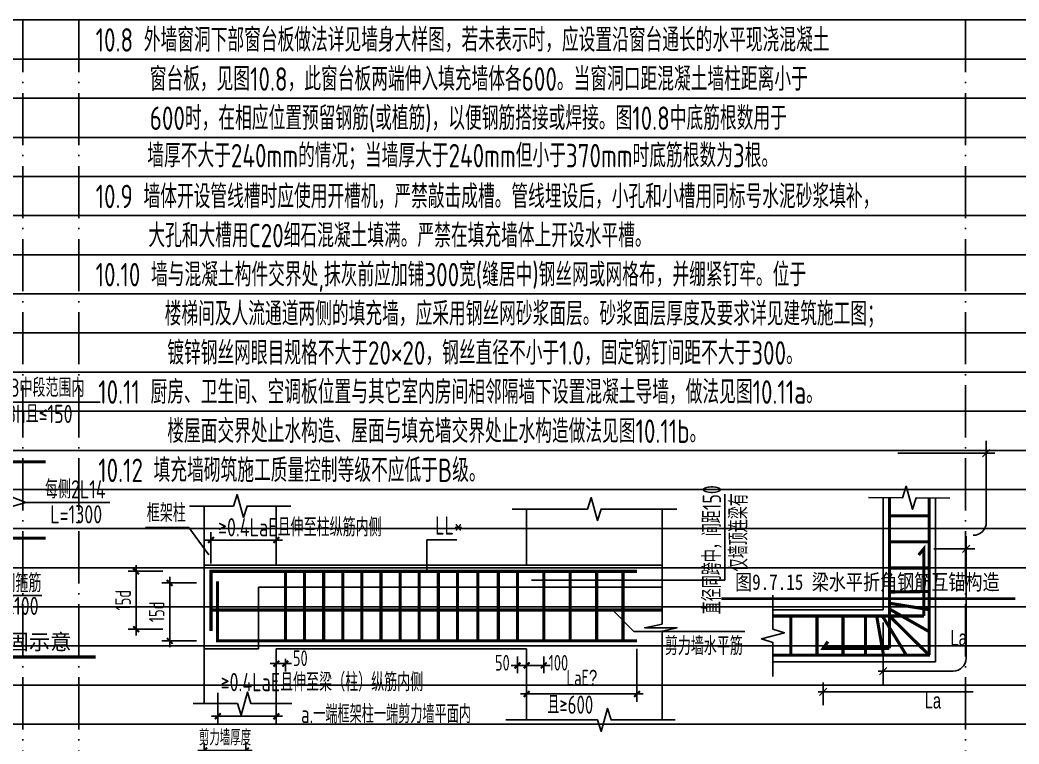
# Model space of a CAD drawing. Extents: x -1712635 to -854203, y -534641 to -21985.
# Drawn here: x -1557435 to -1538280, y -79272 to -65393 of the extents above; entities that cross this region are included whole.
import ezdxf
from ezdxf.enums import TextEntityAlignment as Align

# ---------------------------------------------------------------- set-up
doc = ezdxf.new("R2010")
doc.units = 0
doc.header["$LTSCALE"] = 1000
doc.linetypes.add('D1', pattern=[14, 10, -2, 0, -2])
doc.layers.get('0').update_dxf_attribs({"linetype": 'CONTINUOUS'})
doc.layers.get('Defpoints').update_dxf_attribs({"linetype": 'CONTINUOUS'})
doc.layers.add('S-1-TEXT', color=7, linetype='CONTINUOUS', lineweight=18)
for name, color, linetype in [('S-DETL-DIM', 151, 'CONTINUOUS'), ('S-DETL-LINE1', 2, 'CONTINUOUS'), ('S-DETL-RBAR', 1, 'CONTINUOUS'), ('S-DETL-TEXT', 7, 'CONTINUOUS')]:
    doc.layers.add(name, color=color, linetype=linetype)
doc.styles.add('TS', font='tssdeng.shx', dxfattribs={"width": 0.7, "bigfont": 'tssdchn.shx'})
doc.styles.add('现代都市院', font='ds-rss.shx', dxfattribs={"width": 0.7, "bigfont": 'ds-hzs.shx'})
doc.styles.add('黑体', font='simhei.ttf')
doc.dimstyles.new('DIM25', dxfattribs={"dimtxt": 300, "dimasz": 0.8, "dimexe": 150, "dimexo": 150, "dimgap": 100, "dimtad": 1, "dimdec": 0, "dimlfac": 0.25, "dimrnd": 1, "dimzin": 0, "dimdsep": 46, "dimtxsty": 'TS', "dimblk": '_DIMX', "dimcen": 0, "dimclrd": 256, "dimclre": 256, "dimclrt": 43, "dimadec": 1, "dimazin": 0, "dimtfac": 1, "dimtdec": 0, "dimtix": 1, "dimtmove": 2, "dimatfit": 3, "dimldrblk": 'ARCHTICK', "dimfxl": 0, "dimtolj": 1, "dimtzin": 1, "dimarcsym": 0})

# ---------------------------------------------------------------- blocks, each defined once
blk = doc.blocks.new('_DIMX')
blk.add_line((-150, 0), (150, 0))
at = {"const_width": 50}
blk.add_lwpolyline([(-70, -70), (70, 70)], dxfattribs=at)
blk = doc.blocks.new('*D1617')
at = {"layer": 'Defpoints', "color": 0}
for p in [(-1553903.240006485, -79398.57727575814), (-1553903.240006485, -79922.79774928605), (-1553103.240006485, -79922.79774928605)]:
    blk.add_point(p, dxfattribs=at)
at = {"layer": 'S-DETL-DIM', "lineweight": -2}
for p, q in [((-1553903.240006485, -79772.79774928605), (-1553903.240006485, -79248.57727575814)), ((-1553103.240006485, -79772.79774928605), (-1553103.240006485, -79248.57727575814)), ((-1553904.040006486, -79398.57727575814), (-1553904.840006486, -79398.57727575814)), ((-1553103.240006485, -79398.57727575814), (-1553903.240006485, -79398.57727575814)), ((-1553102.440006485, -79398.57727575814), (-1553101.640006485, -79398.57727575814))]:
    blk.add_line(p, q, dxfattribs=at)
at = {"layer": 'S-DETL-DIM', "lineweight": -2, "xscale": 0.8, "yscale": 0.8, "zscale": 0.8}
blk.add_blockref('_DIMX', (-1553903.240006485, -79398.57727575814), dxfattribs=at)
at = {"layer": 'S-DETL-DIM', "lineweight": -2, "xscale": 0.8, "yscale": 0.8, "zscale": 0.8, "rotation": 180}
blk.add_blockref('_DIMX', (-1553103.240006485, -79398.57727575814), dxfattribs=at)
at = {"layer": 'S-DETL-DIM', "color": 43, "insert": (-1553503.240006485, -79148.57727575814), "char_height": 300, "attachment_point": 5, "style": 'TS'}
blk.add_mtext('\\A1;剪力墙厚度', dxfattribs=at)
blk = doc.blocks.new('_ArchTick')
at = {"color": 0, "const_width": 0.35}
blk.add_lwpolyline([(-0.5, -0.5), (0.5, 0.5)], dxfattribs=at)
blk = doc.blocks.new('*D1618')
at = {"layer": 'Defpoints', "color": 0}
for p in [(-1554547.740006485, -75961.1725336751), (-1555208.332319716, -77071.04622444417), (-1554547.740006485, -77071.04622444417)]:
    blk.add_point(p, dxfattribs=at)
at = {"layer": 'S-DETL-DIM', "lineweight": -2}
for p, q in [((-1554697.740006485, -75961.1725336751), (-1555358.332319716, -75961.1725336751)), ((-1555208.332319716, -75961.9725336751), (-1555208.332319716, -77070.24622444417)), ((-1554697.740006485, -77071.04622444417), (-1555358.332319716, -77071.04622444417))]:
    blk.add_line(p, q, dxfattribs=at)
at = {"layer": 'S-DETL-DIM', "lineweight": -2, "xscale": 0.8, "yscale": 0.8, "zscale": 0.8}
for p, rotation in [((-1555208.332319716, -75961.1725336751), 90), ((-1555208.332319716, -77071.04622444417), 270)]:
    blk.add_blockref('_DIMX', p, dxfattribs=dict(at, rotation=rotation))
at = {"layer": 'S-DETL-DIM', "color": 43, "insert": (-1555458.332319716, -76516.10937905988), "char_height": 300, "attachment_point": 5, "rotation": 90, "style": 'TS'}
blk.add_mtext('\\A1;15d', dxfattribs=at)
blk = doc.blocks.new('*D1619')
at = {"layer": 'Defpoints', "color": 0}
for p in [(-1553903.240006485, -76184.7862435272), (-1554563.832319716, -77294.65993429627), (-1553903.240006485, -77294.65993429627)]:
    blk.add_point(p, dxfattribs=at)
at = {"layer": 'S-DETL-DIM', "lineweight": -2}
for p, q in [((-1554053.240006485, -76184.7862435272), (-1554713.832319716, -76184.7862435272)), ((-1554563.832319716, -76185.5862435272), (-1554563.832319716, -77293.85993429627)), ((-1554053.240006485, -77294.65993429627), (-1554713.832319716, -77294.65993429627))]:
    blk.add_line(p, q, dxfattribs=at)
at = {"layer": 'S-DETL-DIM', "lineweight": -2, "xscale": 0.8, "yscale": 0.8, "zscale": 0.8}
for p, rotation in [((-1554563.832319716, -76184.7862435272), 90), ((-1554563.832319716, -77294.65993429627), 270)]:
    blk.add_blockref('_DIMX', p, dxfattribs=dict(at, rotation=rotation))
at = {"layer": 'S-DETL-DIM', "color": 43, "insert": (-1554813.832319716, -76739.72308891198), "char_height": 300, "attachment_point": 5, "rotation": 90, "style": 'TS'}
blk.add_mtext('\\A1;15d', dxfattribs=at)
blk = doc.blocks.new('*D1620')
at = {"layer": 'Defpoints', "color": 0}
for p in [(-1552520.740006485, -77487.69306369871), (-1552345.740006485, -77487.69306369871), (-1552520.740006485, -77730.93958046287)]:
    blk.add_point(p, dxfattribs=at)
at = {"layer": 'S-DETL-DIM', "lineweight": -2}
for p, q in [((-1552521.540006486, -77730.93958046287), (-1552522.340006486, -77730.93958046287)), ((-1552520.740006485, -77637.69306369871), (-1552520.740006485, -77880.93958046287)), ((-1552345.740006485, -77730.93958046287), (-1552520.740006485, -77730.93958046287)), ((-1552345.740006485, -77637.69306369871), (-1552345.740006485, -77880.93958046287)), ((-1552344.940006485, -77730.93958046287), (-1552344.140006485, -77730.93958046287))]:
    blk.add_line(p, q, dxfattribs=at)
at = {"layer": 'S-DETL-DIM', "lineweight": -2, "xscale": 0.8, "yscale": 0.8, "zscale": 0.8}
blk.add_blockref('_DIMX', (-1552520.740006485, -77730.93958046287), dxfattribs=at)
at = {"layer": 'S-DETL-DIM', "lineweight": -2, "xscale": 0.8, "yscale": 0.8, "zscale": 0.8, "rotation": 180}
blk.add_blockref('_DIMX', (-1552345.740006485, -77730.93958046287), dxfattribs=at)
at = {"layer": 'S-DETL-DIM', "color": 43, "insert": (-1552059.832319716, -77626.47480700165), "char_height": 300, "attachment_point": 5, "style": 'TS'}
blk.add_mtext('\\A1;50', dxfattribs=at)
blk = doc.blocks.new('*D1621')
at = {"layer": 'Defpoints', "color": 0}
for p in [(-1547895.740006485, -77446.52744902577), (-1547720.740006485, -77446.52744902577), (-1547895.740006485, -77764.77396578994)]:
    blk.add_point(p, dxfattribs=at)
at = {"layer": 'S-DETL-DIM', "lineweight": -2}
for p, q in [((-1547896.540006486, -77764.77396578994), (-1547897.340006486, -77764.77396578994)), ((-1547895.740006485, -77596.52744902577), (-1547895.740006485, -77914.77396578994)), ((-1547720.740006485, -77764.77396578994), (-1547895.740006485, -77764.77396578994)), ((-1547720.740006485, -77596.52744902577), (-1547720.740006485, -77914.77396578994)), ((-1547719.940006485, -77764.77396578994), (-1547719.140006485, -77764.77396578994))]:
    blk.add_line(p, q, dxfattribs=at)
at = {"layer": 'S-DETL-DIM', "lineweight": -2, "xscale": 0.8, "yscale": 0.8, "zscale": 0.8}
blk.add_blockref('_DIMX', (-1547895.740006485, -77764.77396578994), dxfattribs=at)
at = {"layer": 'S-DETL-DIM', "lineweight": -2, "xscale": 0.8, "yscale": 0.8, "zscale": 0.8, "rotation": 180}
blk.add_blockref('_DIMX', (-1547720.740006485, -77764.77396578994), dxfattribs=at)
at = {"layer": 'S-DETL-DIM', "color": 43, "insert": (-1548186.332319716, -77714.77396578994), "char_height": 300, "attachment_point": 5, "style": 'TS'}
blk.add_mtext('\\A1;50', dxfattribs=at)
blk = doc.blocks.new('*D1622')
at = {"layer": 'Defpoints', "color": 0}
for p in [(-1547720.740006485, -77446.52744902577), (-1547391.332319716, -77446.52744902577), (-1547720.740006485, -77764.77396578994)]:
    blk.add_point(p, dxfattribs=at)
at = {"layer": 'S-DETL-DIM', "lineweight": -2}
for p, q in [((-1547720.740006485, -77596.52744902577), (-1547720.740006485, -77914.77396578994)), ((-1547392.132319716, -77764.77396578994), (-1547719.940006485, -77764.77396578994)), ((-1547391.332319716, -77596.52744902577), (-1547391.332319716, -77914.77396578994))]:
    blk.add_line(p, q, dxfattribs=at)
at = {"layer": 'S-DETL-DIM', "lineweight": -2, "xscale": 0.8, "yscale": 0.8, "zscale": 0.8, "rotation": 180}
blk.add_blockref('_DIMX', (-1547720.740006485, -77764.77396578994), dxfattribs=at)
at = {"layer": 'S-DETL-DIM', "lineweight": -2, "xscale": 0.8, "yscale": 0.8, "zscale": 0.8}
blk.add_blockref('_DIMX', (-1547391.332319716, -77764.77396578994), dxfattribs=at)
at = {"layer": 'S-DETL-DIM', "color": 43, "insert": (-1547111.832319716, -77714.77396578994), "char_height": 300, "attachment_point": 5, "style": 'TS'}
blk.add_mtext('\\A1;100', dxfattribs=at)
blk = doc.blocks.new('*D1623')
at = {"layer": 'Defpoints', "color": 0}
for p in [(-1545604.581166768, -77294.65993429627), (-1547720.740006485, -77995.02744902577), (-1547720.740006485, -78313.27396578994)]:
    blk.add_point(p, dxfattribs=at)
at = {"layer": 'S-DETL-DIM', "lineweight": -2}
for p, q in [((-1545604.581166768, -77444.65993429627), (-1545604.581166768, -78463.27396578994)), ((-1547720.740006485, -78145.02744902577), (-1547720.740006485, -78463.27396578994)), ((-1545605.381166768, -78313.27396578994), (-1547719.940006485, -78313.27396578994))]:
    blk.add_line(p, q, dxfattribs=at)
at = {"layer": 'S-DETL-DIM', "lineweight": -2, "xscale": 0.8, "yscale": 0.8, "zscale": 0.8, "rotation": 180}
blk.add_blockref('_DIMX', (-1547720.740006485, -78313.27396578994), dxfattribs=at)
at = {"layer": 'S-DETL-DIM', "lineweight": -2, "xscale": 0.8, "yscale": 0.8, "zscale": 0.8}
blk.add_blockref('_DIMX', (-1545604.581166768, -78313.27396578994), dxfattribs=at)
at = {"layer": 'S-DETL-DIM', "color": 43, "insert": (-1546661.107360896, -78000.83377528284), "char_height": 300, "attachment_point": 5, "style": 'TS'}
blk.add_mtext('\\A1;LaE{\\Fds-rss,ds-hzs|c0;\x8e}', dxfattribs=at)
blk = doc.blocks.new('*D1624')
at = {"layer": 'Defpoints', "color": 0}
for p in [(-1552520.740006485, -75361.30919232871), (-1552520.740006485, -75846.52744902577), (-1553772.240006485, -75961.1725336751)]:
    blk.add_point(p, dxfattribs=at)
at = {"layer": 'S-DETL-DIM', "lineweight": -2}
for p, q in [((-1553772.240006485, -75811.1725336751), (-1553772.240006485, -75211.30919232871)), ((-1552520.740006485, -75696.52744902577), (-1552520.740006485, -75211.30919232871)), ((-1553771.440006485, -75361.30919232871), (-1552521.540006486, -75361.30919232871))]:
    blk.add_line(p, q, dxfattribs=at)
at = {"layer": 'S-DETL-DIM', "lineweight": -2, "xscale": 0.8, "yscale": 0.8, "zscale": 0.8, "rotation": 180}
blk.add_blockref('_DIMX', (-1553772.240006485, -75361.30919232871), dxfattribs=at)
at = {"layer": 'S-DETL-DIM', "lineweight": -2, "xscale": 0.8, "yscale": 0.8, "zscale": 0.8}
blk.add_blockref('_DIMX', (-1552520.740006485, -75361.30919232871), dxfattribs=at)
blk = doc.blocks.new('*D1625')
at = {"layer": 'Defpoints', "color": 0}
for p in [(-1553641.443295681, -78140.63657032), (-1552520.740006485, -78255.28165496932), (-1552520.740006485, -78740.49991166638)]:
    blk.add_point(p, dxfattribs=at)
at = {"layer": 'S-DETL-DIM', "lineweight": -2}
for p, q in [((-1553641.443295681, -78290.63657032), (-1553641.443295681, -78890.49991166638)), ((-1552520.740006485, -78405.28165496932), (-1552520.740006485, -78890.49991166638)), ((-1553640.643295681, -78740.49991166638), (-1552521.540006486, -78740.49991166638))]:
    blk.add_line(p, q, dxfattribs=at)
at = {"layer": 'S-DETL-DIM', "lineweight": -2, "xscale": 0.8, "yscale": 0.8, "zscale": 0.8, "rotation": 180}
blk.add_blockref('_DIMX', (-1553641.443295681, -78740.49991166638), dxfattribs=at)
at = {"layer": 'S-DETL-DIM', "lineweight": -2, "xscale": 0.8, "yscale": 0.8, "zscale": 0.8}
blk.add_blockref('_DIMX', (-1552520.740006485, -78740.49991166638), dxfattribs=at)

msp = doc.modelspace()

# ---------------------------------------------------------------- linework, layer by layer
at = {"layer": 'Defpoints', "color": 252}
for p, q in [((-1593722.674607077, -65392.79043482151), (-1498462.674607077, -65392.79043482151)), ((-1593722.674607077, -66142.79043482151), (-1498462.674607077, -66142.79043482151)), ((-1593722.674607077, -66892.79043482151), (-1498462.674607077, -66892.79043482151)), ((-1593722.674607077, -67642.79043482151), (-1498462.674607077, -67642.79043482151)), ((-1593722.674607077, -68392.79043482151), (-1498462.674607077, -68392.79043482151)), ((-1593722.674607077, -69142.79043482151), (-1498462.674607077, -69142.79043482151)), ((-1593722.674607077, -69892.79043482151), (-1498462.674607077, -69892.79043482151)), ((-1593722.674607077, -70642.79043482151), (-1498462.674607077, -70642.79043482151)), ((-1593722.674607077, -71392.79043482151), (-1498462.674607077, -71392.79043482151)), ((-1593722.674607077, -72142.79043482151), (-1498462.674607077, -72142.79043482151)), ((-1593722.674607077, -72892.79043482151), (-1498462.674607077, -72892.79043482151)), ((-1593722.674607077, -73642.79043482151), (-1498462.674607077, -73642.79043482151)), ((-1593722.674607077, -74392.79043482151), (-1498462.674607077, -74392.79043482151)), ((-1593722.674607077, -75142.79043482151), (-1498462.674607077, -75142.79043482151)), ((-1593722.674607077, -75892.79043482151), (-1498462.674607077, -75892.79043482151)), ((-1593722.674607077, -76642.79043482151), (-1498462.674607077, -76642.79043482151)), ((-1593722.674607077, -77392.79043482151), (-1498462.674607077, -77392.79043482151)), ((-1593722.674607077, -78142.79043482151), (-1498462.674607077, -78142.79043482151)), ((-1593722.674607077, -78892.79043482151), (-1498462.674607077, -78892.79043482151))]:
    msp.add_line(p, q, dxfattribs=at)
at = {"layer": 'Defpoints', "color": 252, "linetype": 'D1', "ltscale": 0.1}
for p, q in [((-1557378.674607077, -65392.79043482151), (-1557378.674607077, -119392.7904348215)), ((-1556306.674607077, -65392.79043482151), (-1556306.674607077, -119392.7904348215)), ((-1539306.674607077, -65392.79043482151), (-1539306.674607077, -119392.7904348215))]:
    msp.add_line(p, q, dxfattribs=at)
at = {"layer": 'S-DETL-DIM'}
for p, q in [((-1538906.998402873, -75021.4847843526), (-1538906.998402873, -73458.90246729832)), ((-1540603.102446684, -73697.76329805236), (-1538741.515538493, -73697.76329805236)), ((-1539294.498402873, -77624.9847843526), (-1539294.498402873, -75289.40246729832)), ((-1539911.725996578, -75528.26329805236), (-1539129.015538493, -75528.26329805236)), ((-1540883.971438208, -76943.12802194338), (-1540883.971438208, -78128.12802194338)), ((-1539544.498402873, -77874.9847843526), (-1540983.13993285, -77874.9847843526)), ((-1542034.471438208, -78094.76329805236), (-1542034.471438208, -78524.62802194338)), ((-1539156.998402873, -78271.4847843526), (-1542133.63993285, -78271.4847843526))]:
    msp.add_line(p, q, dxfattribs=at)
at = {"layer": 'S-DETL-DIM', "const_width": 20}
for points in [[(-1538976.998402873, -73767.76329805236), (-1538836.998402873, -73627.76329805236)], [(-1539364.498402873, -75598.26329805236), (-1539224.498402873, -75458.26329805236)], [(-1540953.971438208, -77944.9847843526), (-1540813.971438208, -77804.9847843526)], [(-1542104.471438208, -78341.4847843526), (-1541964.471438208, -78201.4847843526)]]:
    msp.add_lwpolyline(points, dxfattribs=at)
at = {"layer": 'S-DETL-DIM'}
for points in [[(-1538976.998402873, -73767.76329805236), (-1538836.998402873, -73627.76329805236)], [(-1554183.240006485, -74709.49443931784), (-1553341.990006485, -74709.49443931784), (-1553271.990006485, -74489.49443931784), (-1553151.990006485, -74929.49443931784), (-1553081.990006485, -74709.49443931784), (-1552240.740006485, -74709.49443931784)], [(-1541163.965218509, -74547.10489163082), (-1540513.968550491, -74551.43739619618), (-1540442.503744311, -74331.90885254508), (-1540325.439132105, -74772.69891206175), (-1540253.974325926, -74553.17036841065), (-1539603.977657907, -74557.50287297601)], [(-1548000.740006485, -74767.99443931784), (-1546552.095011228, -74767.99443931784), (-1546482.095011228, -74547.99443931784), (-1546362.095011228, -74987.99443931784), (-1546292.095011228, -74767.99443931784), (-1544843.450015971, -74767.99443931784)], [(-1545123.450015971, -74767.99443931784), (-1545123.450015971, -76972.74379686918), (-1545454.426482686, -77042.72196541633), (-1544835.644392738, -77042.72196541633), (-1545123.450015971, -77108.70474794414), (-1545123.450015971, -78809.42091385927)], [(-1539364.498402873, -75598.26329805236), (-1539224.498402873, -75458.26329805236)], [(-1542998.686667377, -76418.26329805236), (-1542998.686667377, -77068.26329805236), (-1542778.686667377, -77138.26329805236), (-1543218.686667377, -77258.26329805236), (-1542998.686667377, -77328.26329805236), (-1542998.686667377, -77978.26329805236)], [(-1540953.971438208, -77944.9847843526), (-1540813.971438208, -77804.9847843526)], [(-1552224.332319716, -78497.92091385927), (-1553005.478914165, -78497.92091385927), (-1553075.478914165, -78277.92091385927), (-1553195.478914165, -78717.92091385927), (-1553265.478914165, -78497.92091385927), (-1554115.332319716, -78497.92091385927)], [(-1542104.471438208, -78341.4847843526), (-1541964.471438208, -78201.4847843526)], [(-1544875.82029494, -78809.42091385927), (-1546100.821215251, -78809.42091385927), (-1546170.821215251, -78589.42091385927), (-1546290.821215251, -79029.42091385927), (-1546360.821215251, -78809.42091385927), (-1548122.502729171, -78809.42091385927)]]:
    msp.add_lwpolyline(points, dxfattribs=at)
for centre in [(-1539156.998402873, -75021.4847843526), (-1539544.498402873, -77624.9847843526)]:
    msp.add_arc(centre, 250, 270, 0, dxfattribs=at)
at = {"layer": 'S-DETL-LINE1'}
for p, q in [((-1540883.971438208, -76698.26329805236), (-1540883.971438208, -74548.97116940003)), ((-1539883.971438208, -77698.26329805236), (-1539883.971438208, -74555.63659520727)), ((-1553903.240006485, -78497.92091385927), (-1553903.240006485, -74709.49443931784)), ((-1552520.740006485, -74709.49443931784), (-1552520.740006485, -75846.52744902577)), ((-1547720.740006485, -74767.99443931784), (-1547720.740006485, -75846.52744902577)), ((-1553903.240006485, -75846.52744902577), (-1545123.450015971, -75846.52744902577)), ((-1552862.740006485, -76266.52744902577), (-1545123.450015971, -76266.52744902577)), ((-1552862.740006485, -76266.52744902577), (-1552862.740006485, -77446.52744902577)), ((-1542998.686667377, -76698.26329805236), (-1540883.971438208, -76698.26329805236)), ((-1552862.740006485, -77446.52744902577), (-1553903.240006485, -77446.52744902577)), ((-1552520.740006485, -77446.52744902577), (-1552520.740006485, -78497.92091385927)), ((-1552520.740006485, -77446.52744902577), (-1547720.740006485, -77446.52744902577)), ((-1547720.740006485, -77446.52744902577), (-1547720.740006485, -78809.42091385927)), ((-1543005.352093169, -77698.26329805236), (-1539883.971438208, -77698.26329805236))]:
    msp.add_line(p, q, dxfattribs=at)
at = {"layer": 'S-DETL-RBAR', "color": 1, "const_width": 60}
for points in [[(-1561322.522513419, -73863.91455258988), (-1556943.870716735, -73863.91455258988)], [(-1540763.971438208, -74548.97116940003), (-1540763.971438208, -77438.26329805236)], [(-1540003.971438208, -74555.63659520727), (-1540003.971438208, -77568.26329805236)], [(-1540763.971438208, -74898.26329805236), (-1539983.971438208, -74898.26329805236)], [(-1556943.870716735, -75326.41455258988), (-1561322.522513419, -75326.41455258988)], [(-1540763.971438208, -75398.26329805236), (-1539983.971438208, -75398.26329805236)], [(-1540103.971438208, -76818.26329805236), (-1540103.971438208, -75528.26329805236), (-1540203.971438208, -75648.26329805236)], [(-1553772.240006485, -77104.86062133219), (-1553772.240006485, -75961.1725336751), (-1545604.581166768, -75961.1725336751)], [(-1552345.740006485, -77294.65993429627), (-1552345.740006485, -75961.1725336751)], [(-1551979.170006478, -77294.65993429627), (-1551979.170006478, -75961.1725336751)], [(-1551612.600006485, -77294.65993429627), (-1551612.600006485, -75961.1725336751)], [(-1551246.030006477, -77294.65993429627), (-1551246.030006477, -75961.1725336751)], [(-1550879.460006484, -77294.65993429627), (-1550879.460006484, -75961.1725336751)], [(-1550512.890006491, -77294.65993429627), (-1550512.890006491, -75961.1725336751)], [(-1550146.320006484, -77294.65993429627), (-1550146.320006484, -75961.1725336751)], [(-1549779.750006491, -77294.65993429627), (-1549779.750006491, -75961.1725336751)], [(-1549413.180006483, -77294.65993429627), (-1549413.180006483, -75961.1725336751)], [(-1549046.61000649, -77294.65993429627), (-1549046.61000649, -75961.1725336751)], [(-1548657.937247836, -77294.65993429627), (-1548657.937247836, -75961.1725336751)], [(-1548261.906382152, -77294.65993429627), (-1548261.906382152, -75961.1725336751)], [(-1547895.740006485, -77294.65993429627), (-1547895.740006485, -75961.1725336751)], [(-1547390.10902048, -77294.65993429627), (-1547390.10902048, -75961.1725336751)], [(-1546884.47803449, -77294.65993429627), (-1546884.47803449, -75961.1725336751)], [(-1546378.847048485, -77294.65993429627), (-1546378.847048485, -75961.1725336751)], [(-1545873.21606248, -77294.65993429627), (-1545873.21606248, -75961.1725336751)], [(-1540763.971438208, -75898.26329805236), (-1539983.971438208, -75898.26329805236)], [(-1545604.581166768, -77294.65993429627), (-1553645.829030031, -77294.65993429627), (-1553645.829030031, -76150.97184663918)], [(-1540770.063886234, -76358.30364539009), (-1540020.129669943, -76348.37030621152)], [(-1540767.217380145, -76573.20542927366), (-1540015.548771301, -76694.21298501175)], [(-1553772.240006485, -76704.29907327797), (-1545123.450015971, -76704.29907327797)], [(-1542998.686667377, -76818.26329805236), (-1540103.971438208, -76818.26329805236)], [(-1542653.971438208, -76818.26329805236), (-1542653.971438208, -77568.26329805236)], [(-1542153.971438208, -76818.26329805236), (-1542153.971438208, -77568.26329805236)], [(-1541653.971438208, -76818.26329805236), (-1541653.971438208, -77568.26329805236)], [(-1541223.971438208, -76818.26329805236), (-1541223.971438208, -77568.26329805236)], [(-1541009.050803283, -76818.26329805236), (-1540878.098422328, -77568.26329805236)], [(-1540898.346438208, -76818.26329805236), (-1540441.352093169, -77568.26329805236)], [(-1540765.75116148, -76683.90008430462), (-1540011.47110928, -77112.66499994975)], [(-1540763.971438208, -76818.26329805236), (-1540003.971438208, -77568.26329805236)], [(-1540763.971438208, -77438.26329805236), (-1542033.971438208, -77438.26329805236), (-1541943.971438208, -77308.26329805236)], [(-1543005.352093169, -77568.26329805236), (-1539983.971438208, -77568.26329805236)]]:
    msp.add_lwpolyline(points, dxfattribs=at)
at = {"layer": 'S-DETL-TEXT'}
for p, q in [((-1558246.598152592, -74284.62060575746), (-1557320.485377445, -74644.3708846476)), ((-1543919.148953676, -76130.80914908554), (-1543919.148953676, -74484.03860155446)), ((-1558246.598152592, -74905.7084994223), (-1557320.485377445, -74644.3708846476)), ((-1557320.485377445, -74644.3708846476), (-1555709.380650259, -74644.3708846476)), ((-1554200.426655629, -75121.71741385665), (-1555028.92463296, -75121.71741385665)), ((-1553815.175644287, -75647.01330310013), (-1554200.426655629, -75121.71741385665)), ((-1549634.596874201, -75961.1725336751), (-1549634.596874201, -75361.1469607791)), ((-1549634.596874201, -75361.1469607791), (-1549056.839486056, -75361.1469607791)), ((-1543919.148953676, -76130.80914908554), (-1547626.443295681, -76130.80914908554)), ((-1558830.293289586, -76424.4245391544), (-1557016.218881815, -76424.4245391544)), ((-1546087.612448522, -76689.1690343013), (-1545663.330297047, -77113.45118577685)), ((-1545663.330297047, -77113.45118577685), (-1543536.541913026, -77113.45118577685))]:
    msp.add_line(p, q, dxfattribs=at)
msp.add_lwpolyline([(-1559157.475404574, -74660.8834481514), (-1558677.771027131, -72716.59301024163), (-1555896.714847026, -72716.59301024163)], dxfattribs=at)
for points, const_width in [([(-1543986.50382367, -76488.39237865852), (-1538350.202671417, -76488.39237865852)], 50), ([(-1562852.18637998, -77602.92500293022), (-1555984.993671644, -77602.92500293022)], 60)]:
    msp.add_lwpolyline(points, dxfattribs=dict(at, const_width=const_width))

# ---------------------------------------------------------------- texts
at = {"layer": 'S-1-TEXT', "style": 'TS', "width": 0.75}
for s, p in [('10.8 外墙窗洞下部窗台板做法详见墙身大样图，若未表示时，应设置沿窗台通长的水平现浇混凝土', (-1555984.585539792, -66000.36093093315)), ('窗台板，见图10.8，此窗台板两端伸入填充墙体各600。当窗洞口距混凝土墙柱距离小于', (-1554946.599465704, -66750.36093093315)), ('600时，在相应位置预留钢筋(或植筋)，以便钢筋搭接或焊接。图10.8中底筋根数用于', (-1554946.599465704, -67500.36093093315)), ('墙厚不大于240mm的情况；当墙厚大于240mm但小于370mm时底筋根数为3根。', (-1554993.746075401, -68218.3884187094)), ('10.9 墙体开设管线槽时应使用开槽机，严禁敲击成槽。管线埋设后，小孔和小槽用同标号水泥砂浆填补，', (-1555984.585539792, -69000.36093093269)), ('大孔和大槽用C20细石混凝土填满。严禁在填充墙体上开设水平槽。', (-1554973.143110679, -69750.36093093315)), ('10.10 墙与混凝土构件交界处,抹灰前应加铺300宽(缝居中)钢丝网或网格布，并绷紧钉牢。位于', (-1555984.585539792, -70500.36093093269)), ('楼梯间及人流通道两侧的填充墙，应采用钢丝网砂浆面层。砂浆面层厚度及要求详见建筑施工图；', (-1554660.00295014, -71250.36093093269)), ('镀锌钢丝网眼目规格不大于20×20，钢丝直径不小于1.0，固定钢钉间距不大于300。', (-1554610.002950285, -72000.36093093269)), ('10.11 厨房、卫生间、空调板位置与其它室内房间相邻隔墙下设置混凝土导墙，做法见图10.11a。', (-1555934.585539938, -72750.36093093315)), ('楼屋面交界处止水构造、屋面与填充墙交界处止水构造做法见图10.11b。', (-1554610.002950285, -73500.36093093269)), ('10.12 填充墙砌筑施工质量控制等级不应低于B级。', (-1555934.585539938, -74250.36093093315))]:
    msp.add_text(s, height=450, dxfattribs=at).set_placement(p)
at = {"layer": 'S-DETL-DIM', "style": '现代都市院', "width": 0.7}
for p in [(-1539593.264215925, -77385.32841964345), (-1540087.816362628, -78590.58938339632), (-1540087.816362628, -78590.58938339632)]:
    msp.add_text('La', height=300, dxfattribs=at).set_placement(p)
at = {"layer": 'S-DETL-TEXT', "style": 'TS'}
for s, width, p in [('在梁高1/3中段范围内', 0.75, (-1558674.727195495, -72617.63874493865)), ('孔径≤1/3h且≤150', 0.75, (-1558661.673432016, -73119.55534172384)), ('框架柱', 0.75, (-1555002.992053667, -75017.96389482822)), ('≥0.4L\x8eaE\x8f\x8f且伸至柱纵筋内侧', 0.75, (-1553636.452152742, -75291.89344175067)), (' LL*', 0.75, (-1549634.666317576, -75257.39344175067)), ('直径同箍筋', 0.75, (-1558270.120331004, -76361.57920763455)), ('剪力墙水平筋', 0.75, (-1545070.793493984, -77567.20470482018)), ('≥0.4L\x8eaE\x8f\x8f且伸至梁（柱）纵筋内侧', 0.75, (-1553586.983923064, -78260.29744472262)), ('a.一端框架柱一端剪力墙平面内', 0.7, (-1552046.608069369, -78872.4003627235))]:
    msp.add_text(s, height=350, dxfattribs=dict(at, width=width)).set_placement(p)
at = {"layer": 'S-DETL-TEXT'}
for s, height, style, width, p in [('每侧2L14', 350, 'TS', 0.75, (-1556373.666639394, -74564.42283784412)), ('L=1300', 350, 'TS', 0.75, (-1556356.089335329, -75044.43203287385)), ('图9.7.15 梁水平折角钢筋互锚构造', 300, '黑体', 0.8, (-1541187.835858007, -76317.22325094091)), ('间距100', 350, 'TS', 0.75, (-1557561.016310423, -76799.59071256779))]:
    msp.add_text(s, height=height, dxfattribs=dict(at, style=style, width=width)).set_placement(p, align=Align.CENTER)
at = {"layer": 'S-DETL-TEXT', "style": 'TS', "width": 0.75}
for s, p in [('直径同跨中，间距150', (-1543993.814904233, -76784.70662435563)), ('仅墙顶连梁有', (-1543481.314904233, -75960.62810326833))]:
    msp.add_text(s, height=350, rotation=90, dxfattribs=at).set_placement(p)
at = {"layer": 'S-DETL-TEXT', "style": '黑体'}
msp.add_text('图9.6.16.b 连梁开小洞加固示意', height=300, dxfattribs=at).set_placement((-1559411.602452497, -77306.7015943164), align=Align.MIDDLE)
at = {"layer": 'S-DETL-TEXT', "insert": (-1546884.332319716, -78518.54290860053), "char_height": 350, "attachment_point": 5, "style": 'TS'}
msp.add_mtext('且≥600}', dxfattribs=at)

# ---------------------------------------------------------------- dimensions: what is measured, and where the dimension line sits
at = {"layer": 'S-DETL-DIM'}
for base, p1, p2, text, picture, middle in [((-1552520.740006485, -75361.30919232871), (-1553772.240006485, -75961.1725336751), (-1552520.740006485, -75846.52744902577), ' ', '*D1624', (-1553146.490006485, -75361.30919232871)), ((-1552520.740006485, -78740.49991166638), (-1553641.443295681, -78140.63657032), (-1552520.740006485, -78255.28165496932), ' ', '*D1625', (-1553081.091651083, -78740.49991166638)), ((-1553903.240006485, -79398.57727575814), (-1553103.240006485, -79922.79774928605), (-1553903.240006485, -79922.79774928605), '剪力墙厚度', '*D1617', (-1553503.240006485, -79148.57727575814))]:
    dim = msp.add_linear_dim(base=base, p1=p1, p2=p2, text=text, dimstyle='DIM25', dxfattribs=at)
    dim.commit()
    dim.dimension.update_dxf_attribs({"geometry": picture, "text_midpoint": middle})
for base, p1, p2, picture, middle in [((-1555208.332319716, -77071.04622444417), (-1554547.740006485, -75961.1725336751), (-1554547.740006485, -77071.04622444417), '*D1618', (-1555458.332319716, -76516.10937905988)), ((-1554563.832319716, -77294.65993429627), (-1553903.240006485, -76184.7862435272), (-1553903.240006485, -77294.65993429627), '*D1619', (-1554813.832319716, -76739.72308891198))]:
    dim = msp.add_linear_dim(base=base, p1=p1, p2=p2, angle=90, text='15d', dimstyle='DIM25', dxfattribs=at)
    dim.commit()
    dim.dimension.update_dxf_attribs({"geometry": picture, "text_midpoint": middle})
for base, p1, p2, text, picture, middle in [((-1547720.740006485, -78313.27396578994), (-1545604.581166768, -77294.65993429627), (-1547720.740006485, -77995.02744902577), 'LaE{\\Fds-rss,ds-hzs|c0;\x8e}', '*D1623', (-1546661.107360896, -78000.83377528284)), ((-1552520.740006485, -77730.93958046287), (-1552345.740006485, -77487.69306369871), (-1552520.740006485, -77487.69306369871), '50', '*D1620', (-1552059.832319716, -77626.47480700165)), ((-1547895.740006485, -77764.77396578994), (-1547720.740006485, -77446.52744902577), (-1547895.740006485, -77446.52744902577), '50', '*D1621', (-1548186.332319716, -77714.77396578994)), ((-1547720.740006485, -77764.77396578994), (-1547391.332319716, -77446.52744902577), (-1547720.740006485, -77446.52744902577), '100', '*D1622', (-1547111.832319716, -77714.77396578994))]:
    dim = msp.add_linear_dim(base=base, p1=p1, p2=p2, text=text, dimstyle='DIM25', dxfattribs=at)
    dim.commit()
    dim.dimension.update_dxf_attribs({"geometry": picture, "text_midpoint": middle, "dimtype": 160})

doc.saveas('drawing.dxf')
